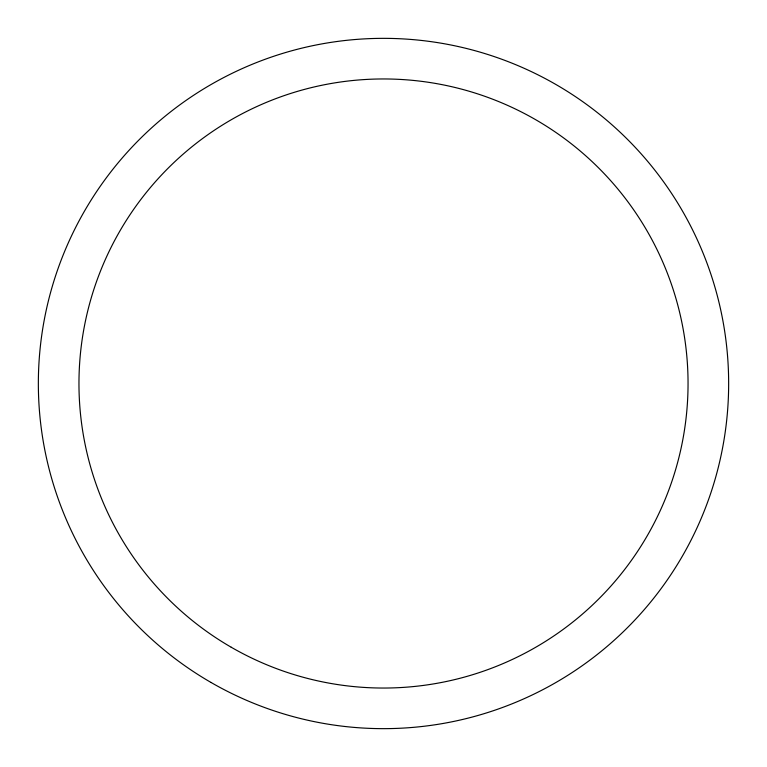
<?xml version="1.0" encoding="UTF-8"?>
<svg xmlns="http://www.w3.org/2000/svg" width="767" height="767" viewBox="0 0 767 767"><rect width="100%" height="100%" fill="white"/><g stroke="black" fill="none" stroke-linecap="round" stroke-linejoin="round"><path stroke-width="1.15" d="M210.925 682.409A345.15 345.15 0 0 0 728.65 383.5A345.15 345.15 0 0 0 210.925 84.591A345.15 345.15 0 0 0 210.925 682.409M231.231 647.243A304.547 304.547 0 0 0 688.047 383.5A304.547 304.547 0 0 0 231.231 119.757A304.547 304.547 0 0 0 231.231 647.243"/></g></svg>
